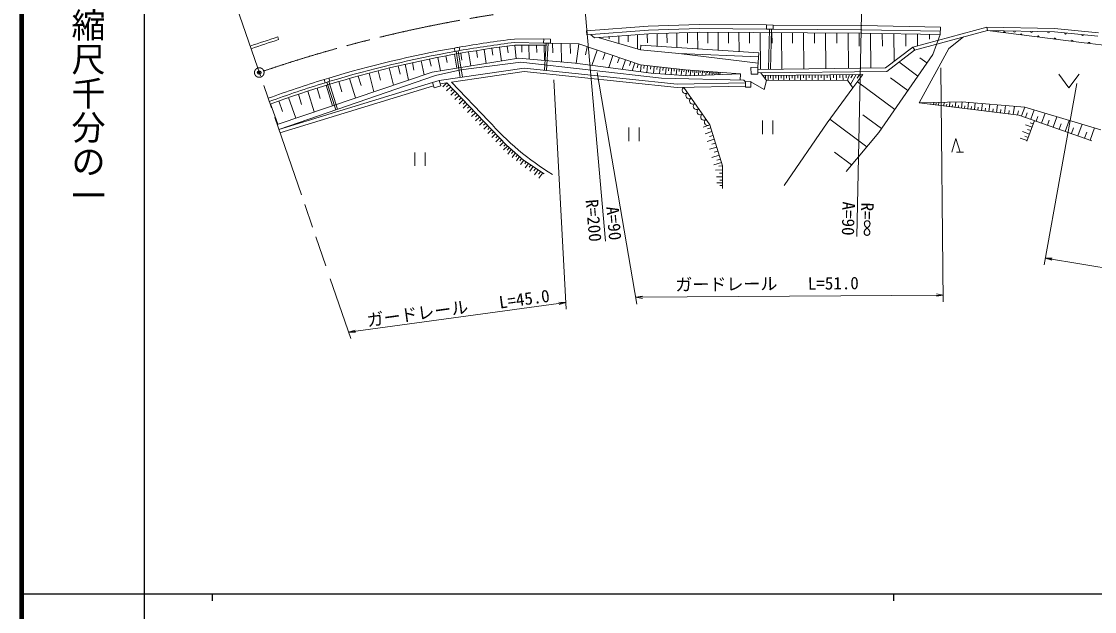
# Model space of a CAD drawing. Units: millimetres, scale not verified. Extents: x 40000 to 680000, y 20000 to 380000.
# Drawn here: x 40000 to 197529, y 202409 to 289028 of the extents above; entities that cross this region are included whole.
import ezdxf
from ezdxf.enums import TextEntityAlignment as Align

# ---------------------------------------------------------------- set-up
doc = ezdxf.new("R2010")
doc.units = ezdxf.units.MM
doc.header["$LTSCALE"] = 1000
doc.header["$PDMODE"] = 32
doc.header["$PDSIZE"] = 500
doc.linetypes.add('CHAIN', pattern=[18.5, 12, -1.5, 3.5, -1.5])
for name, color, linetype, lineweight in [('M-BGD', 7, 'Continuous', 13), ('M-BMK', 2, 'CHAIN', 13), ('M-STR-HTXT', 7, 'Continuous', 13), ('M-TTL', 2, 'Continuous', 140), ('M-TTL-BAND', 7, 'Continuous', 25)]:
    doc.layers.add(name, color=color, linetype=linetype, lineweight=lineweight)
doc.layers.add('M-OTRS', color=6, linetype='Continuous')
doc.styles.add('@ＭＳ ゴシック', font='')
doc.styles.add('ＭＳ ゴシック', font='')
doc.styles.get('@ＭＳ ゴシック').set_extended_font_data('@MS Gothic')
doc.styles.get('ＭＳ ゴシック').set_extended_font_data('MS Gothic')

# ---------------------------------------------------------------- blocks, each defined once
blk = doc.blocks.new('田')
at = {"color": 7, "linetype": 'Continuous', "lineweight": 13}
for p, q in [((-0.75, 2), (-0.75, 0)), ((0.75, 0), (0.75, 2))]:
    blk.add_line(p, q, dxfattribs=at)
blk = doc.blocks.new('畑')
at = {"color": 7, "linetype": 'Continuous', "lineweight": 13}
for p, q in [((-1.5, 2), (0, 0)), ((0, 0), (1.5, 2))]:
    blk.add_line(p, q, dxfattribs=at)
blk = doc.blocks.new('針葉樹林')
at = {"color": 7, "linetype": 'Continuous', "lineweight": 13}
for p, q in [((-0.6, 0), (0, 2)), ((0, 2), (0.6, 0)), ((0.1, 0), (1.1, 0))]:
    blk.add_line(p, q, dxfattribs=at)
blk = doc.blocks.new('open_arrow')
at = {"color": 0, "linetype": 'Continuous', "lineweight": -2}
blk.add_lwpolyline([(7.5, 1.25), (0, 0), (7.5, -1.25)], dxfattribs=at)

msp = doc.modelspace()

# ---------------------------------------------------------------- linework, layer by layer
at = {"layer": 'M-BGD', "linetype": 'CHAIN'}
msp.add_line((65155, 309898), (84664, 253159), dxfattribs=at)
at = {"layer": 'M-BGD'}
for p, q in [((149354, 288510), (149349, 287910)), ((150354, 288503), (149354, 288510)), ((150349, 287903), (150354, 288503)), ((163362, 288411), (150354, 288503)), ((163362, 288411), (174902, 288197)), ((77623, 286750), (77746, 286369)), ((122961, 287660), (123006, 287061)), ((124117, 286642), (123537, 287101)), ((126284, 286803), (126287, 286500)), ((127672, 286906), (127683, 285802)), ((129080, 287010), (129089, 286045)), ((130438, 287110), (130459, 284989)), ((131869, 287225), (131882, 285898)), ((133302, 287273), (133320, 285387)), ((134756, 287321), (134770, 285902)), ((136213, 287370), (136233, 285197)), ((137783, 287422), (137798, 285832)), ((139263, 287472), (139286, 284998)), ((140764, 287470), (140780, 285836)), ((142268, 287460), (142294, 284802)), ((143794, 287449), (143809, 285841)), ((145322, 287438), (145349, 284603)), ((146872, 287427), (146887, 285845)), ((148425, 287416), (148476, 281999)), ((149349, 287910), (150349, 287903)), ((149675, 282012), (149790, 287907)), ((149975, 282016), (150090, 287904)), ((150170, 287404), (150184, 285859)), ((163355, 287811), (150349, 287903)), ((151577, 287394), (151628, 282034)), ((153197, 287383), (153212, 285850)), ((154800, 287371), (154850, 282069)), ((156426, 287360), (156440, 285855)), ((158054, 287348), (158104, 282105)), ((159706, 287337), (159720, 285860)), ((161361, 287325), (161410, 282141)), ((162978, 287313), (162996, 285414)), ((163348, 287311), (174882, 287097)), ((163355, 287811), (174891, 287597)), ((164659, 287287), (164707, 282177)), ((166364, 287255), (166382, 285419)), ((168072, 287223), (168111, 283168)), ((169805, 287191), (169822, 285425)), ((181739, 288191), (170866, 285275)), ((181800, 287690), (171091, 284817)), ((171541, 287159), (171557, 285460)), ((173301, 287126), (173308, 286435)), ((174882, 287097), (173777, 284168)), ((174902, 288197), (174882, 287097)), ((176155, 285070), (178306, 286753)), ((191670, 287989), (181739, 288191)), ((181739, 288191), (181800, 287690)), ((191641, 287489), (181800, 287690)), ((196026, 285888), (181800, 287690)), ((198035, 286883), (191641, 287489)), ((198088, 287381), (191670, 287989)), ((104330, 284754), (104243, 285247)), ((110174, 285256), (110486, 283219)), ((111287, 285404), (111435, 284435)), ((112360, 286446), (116667, 286457)), ((112391, 285946), (116654, 285857)), ((112417, 285546), (117022, 285571)), ((112417, 285546), (112615, 283561)), ((113460, 285552), (113479, 284541)), ((114490, 285557), (114529, 283479)), ((115612, 285563), (115633, 284475)), ((116667, 286457), (116654, 285857)), ((116654, 285857), (117654, 285836)), ((117667, 286436), (116667, 286457)), ((116745, 285569), (116788, 283281)), ((117040, 285849), (116778, 281874)), ((117341, 285843), (117076, 281843)), ((117654, 285836), (117667, 286436)), ((117654, 285836), (121812, 285750)), ((117973, 285830), (118000, 284402)), ((119218, 285804), (119269, 283065)), ((120574, 285776), (120601, 284322)), ((121812, 285750), (121411, 282872)), ((121812, 285750), (130893, 282652)), ((123056, 285326), (122823, 284108)), ((124677, 286684), (130877, 284866)), ((130921, 285543), (130877, 284866)), ((130921, 285543), (148229, 284416)), ((170866, 285275), (166846, 282201)), ((170866, 285275), (171124, 284826)), ((203226, 285016), (196026, 285888)), ((100268, 281580), (112958, 283616)), ((101143, 283760), (101538, 281783)), ((102309, 283983), (102502, 283015)), ((103558, 285126), (103640, 284633)), ((103586, 284217), (103901, 282163)), ((103640, 284633), (104330, 284754)), ((103797, 284659), (104425, 280810)), ((104093, 284708), (104722, 280854)), ((104500, 284378), (104658, 283350)), ((105650, 284572), (105969, 282494)), ((106787, 284756), (106947, 283716)), ((107924, 284932), (108242, 282859)), ((109049, 285098), (109206, 284078)), ((112958, 283616), (121285, 282889)), ((124499, 284833), (123728, 282570)), ((125678, 284431), (125344, 283453)), ((126830, 284038), (126218, 282246)), ((127770, 283717), (127509, 282950)), ((130877, 284866), (136489, 284304)), ((136489, 284304), (148190, 283824)), ((136489, 284304), (148132, 282925)), ((148229, 284416), (148091, 282295)), ((173777, 284168), (165851, 272751)), ((171091, 284817), (167018, 281703)), ((171787, 277062), (176155, 285070)), ((172920, 282933), (171901, 283688)), ((93992, 282198), (94628, 279678)), ((95289, 282506), (95602, 281268)), ((96332, 282746), (96799, 280410)), ((97392, 282983), (97609, 281894)), ((98686, 283262), (99101, 281186)), ((99917, 283516), (100126, 282471)), ((101318, 280352), (113790, 282189)), ((104508, 281916), (113308, 283043)), ((113308, 283043), (133961, 280680)), ((113790, 282189), (136261, 279825)), ((121285, 282889), (132448, 281434)), ((128690, 283404), (128207, 281987)), ((129441, 283148), (129237, 282549)), ((130040, 282943), (129649, 281799)), ((130519, 282780), (130377, 282219)), ((130952, 282647), (130854, 281642)), ((130893, 282652), (137475, 281907)), ((131407, 282594), (131360, 282109)), ((131915, 282537), (131816, 281517)), ((132397, 282482), (132354, 282041)), ((132876, 282428), (132777, 281412)), ((133331, 282376), (133292, 281976)), ((133783, 282325), (133689, 281350)), ((134213, 282276), (134170, 281829)), ((134640, 282228), (134549, 281292)), ((135046, 282182), (135006, 281771)), ((135449, 282136), (135362, 281237)), ((135832, 282093), (135795, 281717)), ((136213, 282050), (136129, 281185)), ((136574, 282009), (136541, 281665)), ((148091, 282295), (147091, 282284)), ((147091, 282284), (147102, 281284)), ((148102, 281295), (148091, 282295)), ((166846, 282201), (148094, 281995)), ((171593, 281022), (168819, 283080)), ((77528, 273914), (100268, 281580)), ((77782, 273175), (100799, 281080)), ((85116, 280718), (84447, 280513)), ((84447, 280513), (84593, 280035)), ((85262, 280240), (85116, 280718)), ((88159, 280668), (89037, 277794)), ((89418, 281018), (89850, 279604)), ((91023, 281448), (91717, 278697)), ((92342, 281789), (92692, 280404)), ((100799, 281080), (104508, 281916)), ((103143, 280116), (113800, 281685)), ((113800, 281685), (136240, 279325)), ((132448, 281434), (137829, 281071)), ((133961, 280680), (146033, 280389)), ((136934, 281968), (136853, 281137)), ((137275, 281930), (137245, 281617)), ((137475, 281907), (145538, 281325)), ((137615, 281897), (137536, 281090)), ((137829, 281071), (145538, 281325)), ((137938, 281873), (137909, 281571)), ((138260, 281850), (138185, 281082)), ((138565, 281828), (138536, 281527)), ((138873, 281806), (138805, 281103)), ((139162, 281785), (139133, 281493)), ((139444, 281765), (139382, 281122)), ((139716, 281745), (139696, 281533)), ((139987, 281726), (139930, 281140)), ((140244, 281707), (140224, 281497)), ((140500, 281689), (140448, 281157)), ((140742, 281671), (140722, 281463)), ((140983, 281654), (140937, 281173)), ((141213, 281637), (141192, 281430)), ((141416, 281623), (141373, 281188)), ((141619, 281608), (141597, 281391)), ((141848, 281591), (141810, 281202)), ((142089, 281574), (142065, 281332)), ((142088, 281564), (142065, 281332)), ((142330, 281557), (142297, 281218)), ((142559, 281540), (142536, 281299)), ((145538, 281325), (145516, 280401)), ((147102, 281284), (148102, 281295)), ((167018, 281703), (148100, 281495)), ((149361, 280350), (148549, 281500)), ((163493, 281248), (148841, 281087)), ((149219, 281091), (149223, 280718)), ((149593, 281095), (149601, 280351)), ((149973, 281099), (149977, 280720)), ((150354, 281103), (150362, 280353)), ((150740, 281108), (150745, 280721)), ((151128, 281112), (151136, 280356)), ((151521, 281116), (151526, 280723)), ((151916, 281120), (151924, 280358)), ((152316, 281125), (152321, 280725)), ((152717, 281129), (152726, 280360)), ((153125, 281134), (153129, 280727)), ((153533, 281138), (153542, 280363)), ((153948, 281143), (153953, 280728)), ((154363, 281147), (154372, 280365)), ((154786, 281152), (154790, 280730)), ((155208, 281157), (155217, 280368)), ((155638, 281161), (155643, 280732)), ((156068, 281166), (156077, 280371)), ((156505, 281171), (156510, 280734)), ((156943, 281176), (156952, 280373)), ((157388, 281181), (157393, 280736)), ((157833, 281185), (157842, 280376)), ((158286, 281190), (158291, 280738)), ((158739, 281195), (158748, 280379)), ((159200, 281200), (159205, 280740)), ((159661, 281206), (159670, 280382)), ((160130, 281211), (160135, 280742)), ((160599, 281216), (160609, 280384)), ((161076, 281221), (161082, 280744)), ((161554, 281226), (161269, 280387)), ((162526, 281237), (161712, 279769)), ((162040, 281232), (161772, 280736)), ((163493, 281248), (162055, 279290)), ((163020, 281242), (162702, 280695)), ((170107, 278882), (167600, 280741)), ((77782, 273175), (100361, 280061)), ((77945, 272702), (100507, 279582)), ((83393, 279243), (83863, 277704)), ((84593, 280035), (85262, 280240)), ((84744, 279663), (85663, 276656)), ((84840, 280111), (86129, 276041)), ((85127, 280198), (86413, 276139)), ((86582, 280214), (87038, 278722)), ((101318, 280352), (100361, 280061)), ((100361, 280061), (100595, 279296)), ((100595, 279296), (101551, 279587)), ((101551, 279587), (101318, 280352)), ((101465, 279869), (101778, 279915)), ((101778, 279915), (102458, 280015)), ((102458, 280015), (101845, 279428)), ((102722, 279738), (102417, 279445)), ((103028, 279418), (102417, 278833)), ((102458, 280015), (111190, 270860)), ((103332, 279099), (103029, 278808)), ((108572, 274460), (103143, 280116)), ((136240, 279325), (146284, 279543)), ((136261, 279825), (146273, 280043)), ((137216, 279346), (141034, 273860)), ((146033, 280389), (146270, 280187)), ((147070, 280204), (146270, 280187)), ((146270, 280187), (146287, 279387)), ((146287, 279387), (147087, 279404)), ((147087, 279404), (147070, 280204)), ((149024, 279032), (147071, 280157)), ((149361, 280350), (149024, 279032)), ((161269, 280387), (149361, 280350)), ((162055, 279290), (158269, 274132)), ((162055, 279290), (161269, 280387)), ((168188, 276117), (162709, 280180)), ((77796, 277362), (78331, 275818)), ((79206, 277857), (80255, 274834)), ((80653, 278350), (81107, 276862)), ((82021, 278803), (82956, 275744)), ((103636, 278780), (103030, 278198)), ((103940, 278462), (103639, 278174)), ((104243, 278144), (103640, 277566)), ((104545, 277827), (104247, 277541)), ((104847, 277510), (104248, 276936)), ((76583, 276924), (77616, 273944)), ((105148, 277194), (104853, 276911)), ((105449, 276879), (104854, 276308)), ((105750, 276564), (105457, 276283)), ((106050, 276249), (105458, 275682)), ((106349, 275936), (106059, 275658)), ((171787, 277062), (178041, 277243)), ((186409, 275289), (171787, 277062)), ((173494, 276855), (173512, 277002)), ((173904, 276805), (173942, 277124)), ((174236, 276765), (174262, 277020)), ((174611, 276719), (174663, 277145)), ((175002, 276672), (175038, 276964)), ((175395, 276624), (175461, 277169)), ((175805, 276575), (175842, 276884)), ((176216, 276525), (176297, 277193)), ((176645, 276473), (176684, 276801)), ((177075, 276421), (177172, 277218)), ((177524, 276366), (177566, 276715)), ((177975, 276311), (178087, 277239)), ((178041, 277243), (187277, 276444)), ((178445, 276255), (178489, 276624)), ((178917, 276197), (179033, 277158)), ((179408, 276138), (179456, 276528)), ((179902, 276078), (180023, 277072)), ((180417, 276015), (180467, 276429)), ((180935, 275953), (181059, 276982)), ((181474, 275887), (181527, 276324)), ((182015, 275822), (182145, 276888)), ((182580, 275753), (182636, 276215)), ((183147, 275685), (183281, 276790)), ((183737, 275613), (183797, 276100)), ((184331, 275541), (184470, 276687)), ((184950, 275466), (185012, 275981)), ((185575, 275390), (185778, 276573)), ((186226, 275311), (186356, 275916)), ((186788, 275155), (187277, 276444)), ((187277, 276444), (198454, 273123)), ((188163, 274671), (188645, 276038)), ((106648, 275622), (106060, 275059)), ((106946, 275310), (106658, 275034)), ((107244, 274997), (106660, 274437)), ((107541, 274686), (107256, 274413)), ((107838, 274375), (107257, 273818)), ((158269, 274132), (151979, 264933)), ((164085, 270638), (158658, 274662)), ((166237, 273307), (163510, 275329)), ((197135, 271507), (186409, 275289)), ((187401, 274939), (187635, 275603)), ((188722, 274474), (187595, 271469)), ((188538, 273983), (188057, 274163)), ((188961, 274389), (189209, 275092)), ((189764, 274106), (190274, 275553)), ((190604, 273810), (190867, 274554)), ((191449, 273512), (191989, 275044)), ((193224, 272886), (193795, 274507)), ((108134, 274064), (107851, 273794)), ((108429, 273754), (107853, 273201)), ((108724, 273445), (108445, 273177)), ((109019, 273136), (108446, 272586)), ((109313, 272828), (109036, 272562)), ((141042, 273835), (140063, 273528)), ((141348, 272858), (140354, 272546)), ((141178, 273400), (140689, 273247)), ((141034, 273860), (142925, 267824)), ((165851, 272751), (161051, 267005)), ((187983, 272505), (186970, 272884)), ((188357, 273501), (187379, 273868)), ((188170, 273004), (187673, 273190)), ((192334, 273200), (192612, 273988)), ((194155, 272558), (194449, 273392)), ((195092, 272228), (195696, 273942)), ((196073, 271882), (196384, 272764)), ((196887, 271595), (197523, 273400)), ((109607, 272520), (109037, 271974)), ((109900, 272212), (109625, 271949)), ((110192, 271905), (109627, 271363)), ((110484, 271600), (110212, 271339)), ((110776, 271294), (110214, 270755)), ((111067, 270989), (110798, 270731)), ((141698, 271744), (140673, 271422)), ((141523, 272301), (141018, 272143)), ((141877, 271172), (141357, 271009)), ((187619, 271534), (186588, 271920)), ((187790, 271990), (187275, 272183)), ((111330, 270738), (110758, 270189)), ((111190, 270860), (113699, 268678)), ((111602, 270501), (111312, 270118)), ((111898, 270244), (111385, 269565)), ((112198, 269983), (111938, 269638)), ((112495, 269716), (112012, 269076)), ((112804, 269456), (112573, 269150)), ((142057, 270599), (141001, 270267)), ((142426, 269422), (141337, 269081)), ((142241, 270011), (141705, 269843)), ((161849, 267961), (159345, 269818)), ((113110, 269190), (112649, 268579)), ((113420, 268921), (113173, 268593)), ((113734, 268655), (113249, 268013)), ((113699, 268678), (116717, 266678)), ((114082, 268424), (113875, 268151)), ((114430, 268194), (113953, 267562)), ((114783, 267959), (114542, 267640)), ((142770, 268328), (141664, 267981)), ((142616, 268819), (142063, 268645)), ((142922, 267832), (142387, 267773)), ((142925, 267824), (142925, 264515)), ((115137, 267725), (114621, 267041)), ((115496, 267487), (115219, 267120)), ((115856, 267249), (115299, 266511)), ((116221, 267007), (115908, 266592)), ((116547, 266791), (115956, 266007)), ((142925, 267265), (141910, 267199)), ((142925, 266229), (142017, 266221)), ((142925, 266745), (142450, 266741)), ((142925, 265343), (142069, 265335)), ((142925, 265755), (142503, 265751)), ((142925, 264930), (142511, 264927))]:
    msp.add_line(p, q, dxfattribs=at)
for points in [[(149353, 288510), (139483, 288580), (132024, 288331), (122961, 287660)], [(149349, 287910), (139490, 287979), (132057, 287732), (123006, 287061)], [(163348, 287311), (139497, 287479), (132083, 287232), (124117, 286642)]]:
    msp.add_lwpolyline(points, dxfattribs=at)
for centre, radius, start, end in [((139940, 92396), 204100, 107.77769, 108.97457), ((183284, 287660), 150, 178.83086, 358.83086), ((184280, 287376), 150, 352.7828, 172.7828), ((185784, 287609), 150, 178.83086, 358.83086), ((186760, 287062), 150, 352.7828, 172.7828), ((188283, 287558), 150, 178.83086, 358.83086), ((189240, 286748), 150, 352.7828, 172.7828), ((190783, 287507), 150, 178.83086, 358.83086), ((193275, 287334), 150, 174.58813, 354.58813), ((195764, 287099), 150, 174.58813, 354.58813), ((139940, 92396), 203700, 107.77747, 108.97457), ((132032, 125252), 161490, 96.97667, 110.11188), ((132032, 125252), 162390, 99.85326, 100.09865), ((132032, 125252), 162390, 96.95814, 99.85326), ((132032, 125252), 161890, 96.96841, 99.85283), ((191720, 286434), 150, 352.7828, 172.7828), ((194200, 286120), 150, 352.7828, 172.7828), ((196681, 285809), 150, 353.08877, 173.08877), ((132032, 125252), 162390, 100.09869, 106.79264), ((132094, 124956), 162192, 100.10377, 106.78271), ((132032, 125252), 162390, 107.03969, 110.10558), ((132032, 125252), 161890, 107.03982, 110.10907), ((137470, 278941), 478, 122.19056, 307.48111), ((138016, 278158), 478, 122.19056, 307.48111), ((138561, 277374), 478, 122.19056, 307.48111), ((139107, 276590), 478, 122.19056, 307.48111), ((139652, 275806), 478, 122.19056, 307.48111), ((139062, 301188), 40547, 221.23892, 238.62768), ((140197, 275023), 478, 122.19056, 307.48111), ((140743, 274239), 478, 122.19056, 307.48111)]:
    msp.add_arc(centre, radius, start, end, dxfattribs=at)
at = {"layer": 'M-BMK'}
msp.add_circle((74910, 281529), 700, dxfattribs=at)
msp.add_arc((139940, 92396), 200000, 94.9547, 108.77403, dxfattribs=at)
at = {"layer": 'M-OTRS'}
msp.add_point((74910, 281529), dxfattribs=at)
at = {"layer": 'M-STR-HTXT'}
for p, q in [((125736, 256784), (122666, 291649)), ((162629, 257484), (163379, 292476)), ((174964, 282197), (175316, 247874)), ((118141, 280465), (119955, 246793)), ((124527, 281556), (130359, 247536)), ((194923, 279902), (190133, 253320)), ((303148, 235442), (190310, 254304)), ((85314, 251267), (88338, 242469)), ((119901, 247793), (88008, 243431)), ((175306, 248874), (130188, 248535))]:
    msp.add_line(p, q, dxfattribs=at)
at = {"layer": 'M-TTL'}
msp.add_line((40000, 380000), (40000, 20000), dxfattribs=at)
at = {"layer": 'M-TTL-BAND'}
for p, q in [((58000, 370000), (58000, 20000)), ((40000, 205000), (579000, 205000)), ((68000, 205000), (68000, 204000)), ((168000, 205000), (168000, 204000))]:
    msp.add_line(p, q, dxfattribs=at)

# ---------------------------------------------------------------- block references
at = {"layer": 'M-BGD', "xscale": 1000, "yscale": 1000}
for name, p in [('畑', (193767, 279305)), ('田', (149551, 272469)), ('田', (129916, 271451)), ('針葉樹林', (177186, 269851)), ('田', (98500, 267814))]:
    msp.add_blockref(name, p, dxfattribs=at)
at = {"layer": 'M-STR-HTXT', "xscale": 133, "yscale": 133}
for p, rotation in [((190310, 254304), 350.5), ((175306, 248874), 180.4), ((119901, 247793), 187.8), ((130188, 248535), 0.4), ((88008, 243431), 7.8)]:
    msp.add_blockref('open_arrow', p, dxfattribs=dict(at, rotation=rotation))

# ---------------------------------------------------------------- texts
at = {"layer": 'M-STR-HTXT', "style": 'ＭＳ ゴシック'}
for s, rotation, p in [('R=200', 275.031, (122818, 256570)), ('A=90', 275.031, (125736, 256784)), ('A=90', 268.773, (159884, 257631)), ('R=∞', 268.773, (162629, 257484))]:
    msp.add_text(s, height=1833, rotation=rotation, dxfattribs=at).set_placement(p, align=Align.BOTTOM_RIGHT)
for s, rotation, p in [('ガードレール', 0.588, (143498, 249004)), ('L=51.0', 0.588, (159195, 249134)), ('L=45.0', 7.839, (114014, 246840)), ('ガードレール', 7.839, (98326, 244709))]:
    msp.add_text(s, height=1833, rotation=rotation, dxfattribs=at).set_placement(p, align=Align.BOTTOM_CENTER)
at = {"layer": 'M-TTL-BAND', "style": '@ＭＳ ゴシック'}
msp.add_text('縮尺千分の一', height=3666, rotation=270, dxfattribs=at).set_placement((49777, 261030), align=Align.MIDDLE_RIGHT)

doc.saveas('drawing.dxf')
